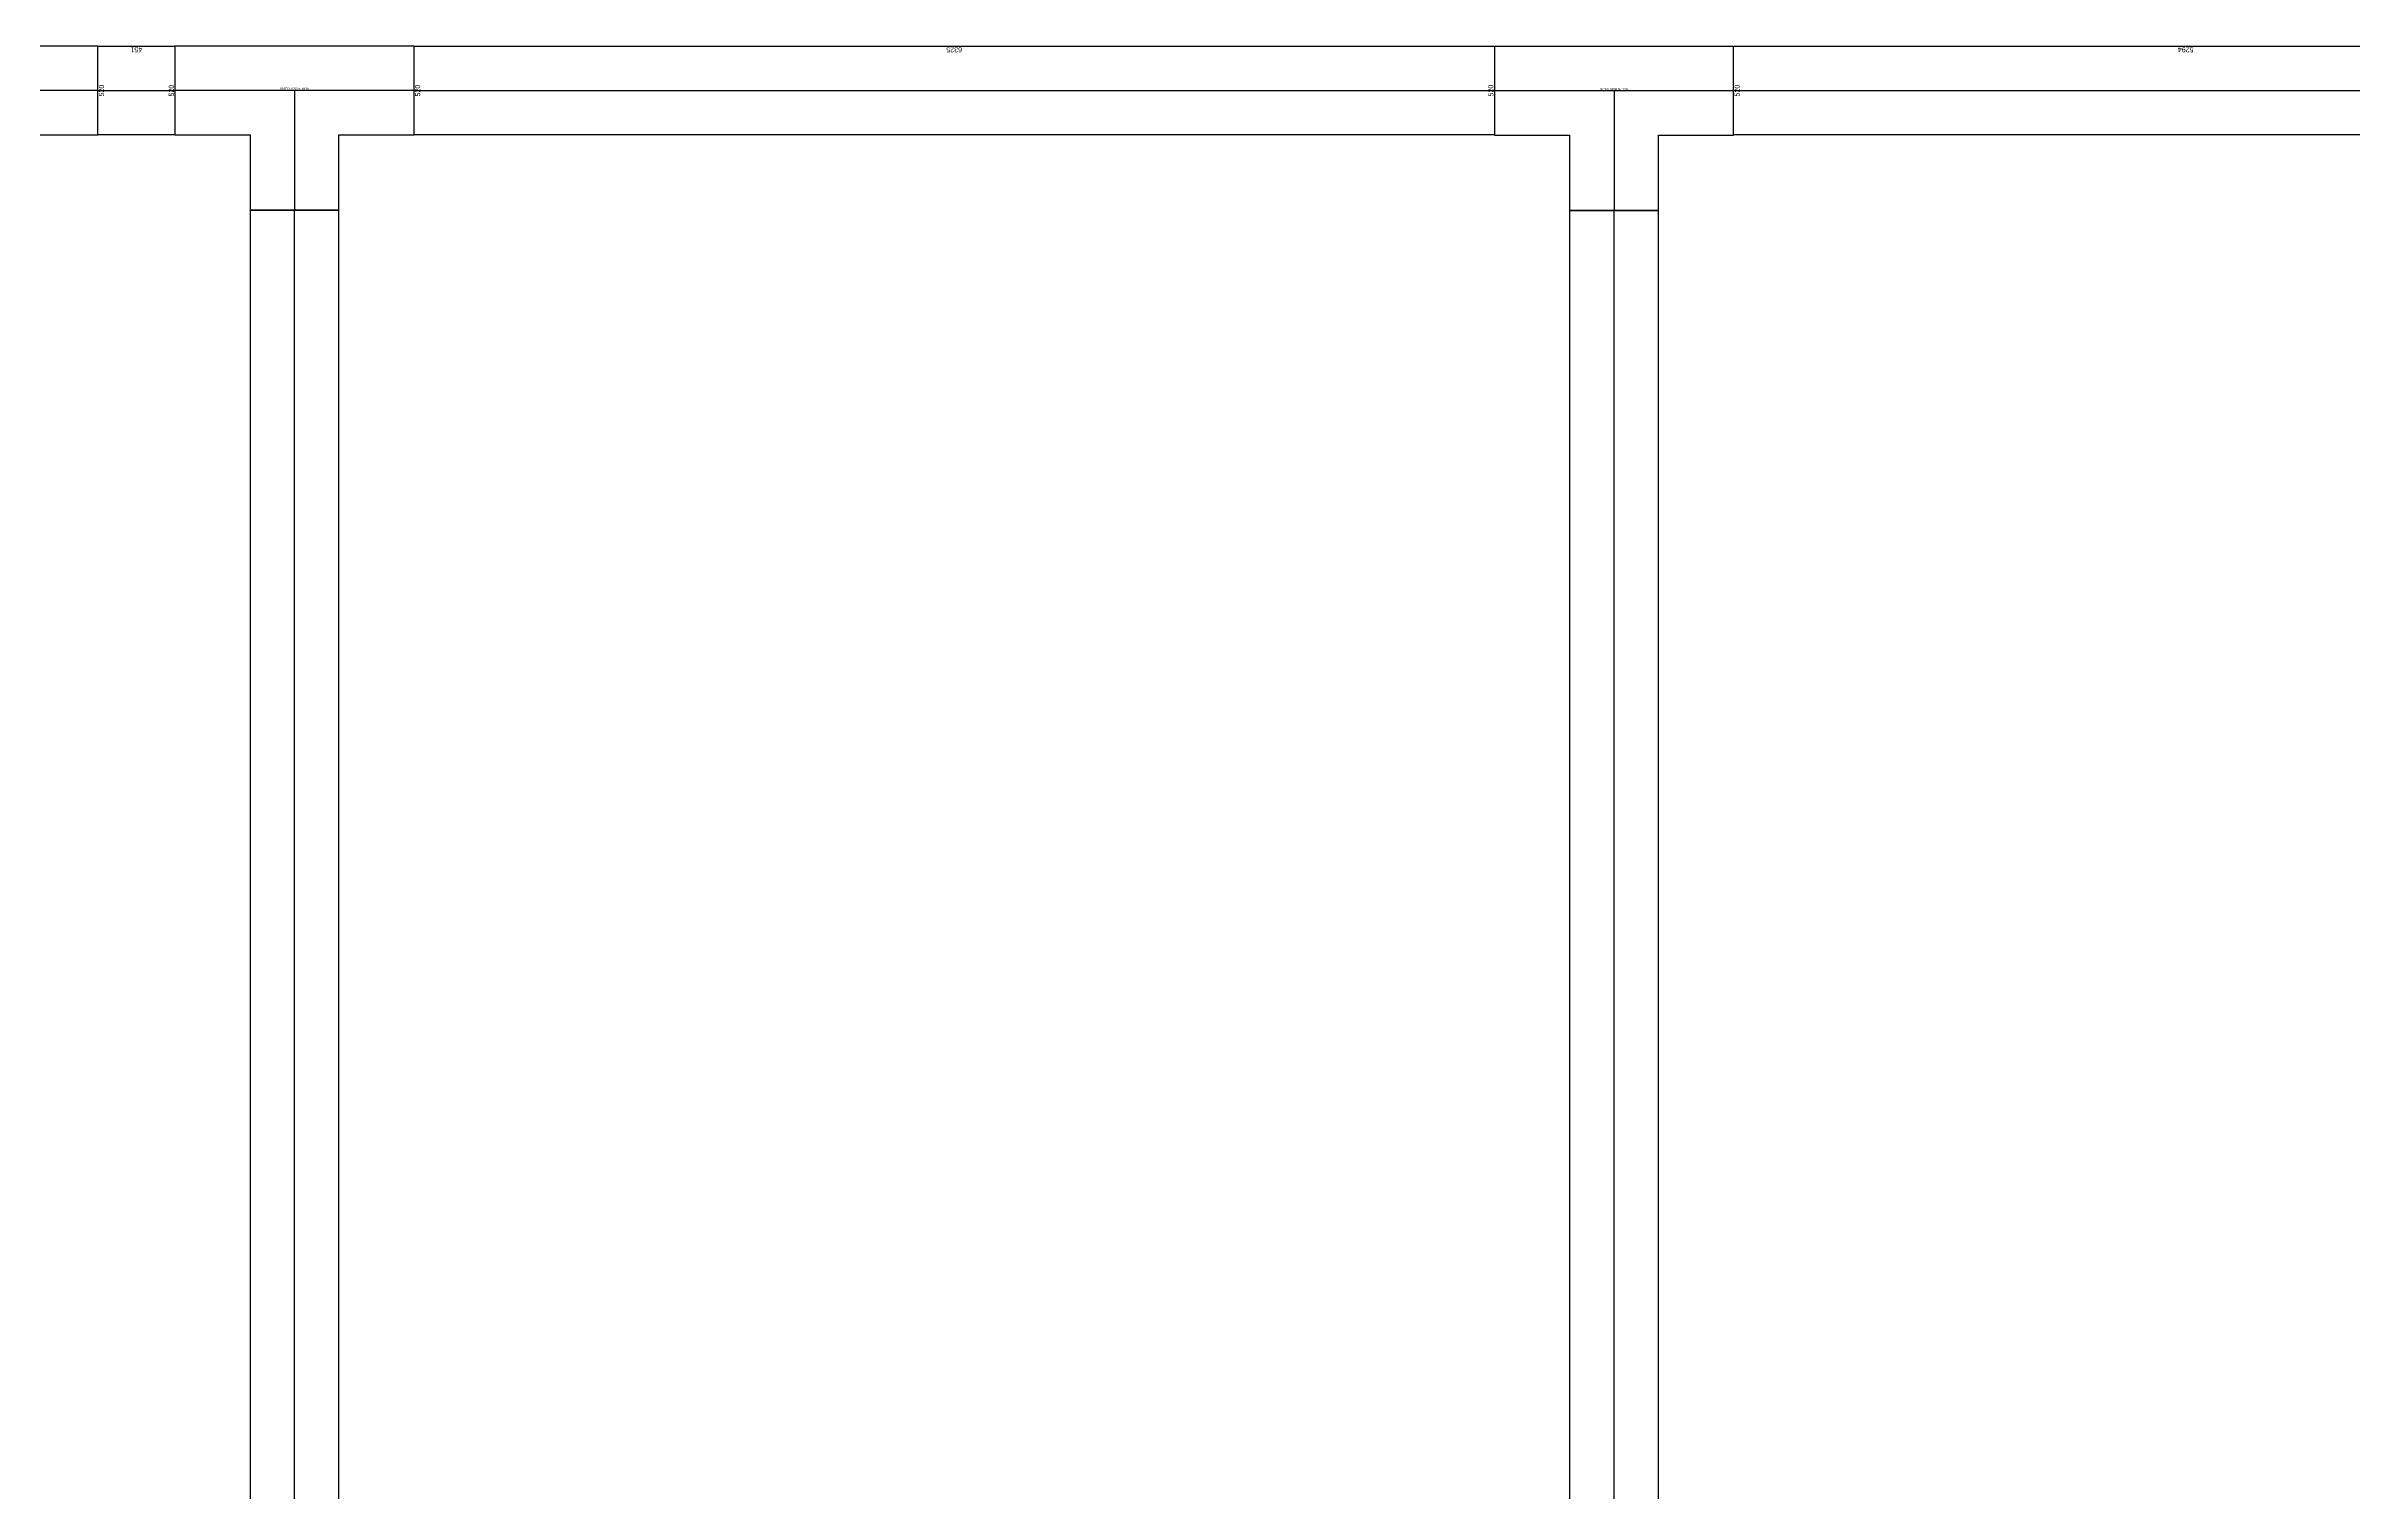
# Model space of a CAD drawing. Header units: millimetres. Extents: x 28486 to 374549, y -351975 to 868946.
# Drawn here: x 308922 to 322432, y 392790 to 401260 of the extents above; entities that cross this region are included whole.
import ezdxf
from ezdxf.enums import TextEntityAlignment as Align

# ---------------------------------------------------------------- set-up
doc = ezdxf.new("R2010")
doc.units = ezdxf.units.MM
doc.header["$LTSCALE"] = 150
doc.layers.get('Defpoints').update_dxf_attribs({"color": 150})
doc.layers.add('-----27 Bus Duct_LV_380-220V_IT BACK UP', color=2, linetype='Continuous')
doc.styles.add('ELEC', font='')
doc.styles.get("Standard").update_dxf_attribs({"font": ''})
doc.styles.get('ELEC').set_extended_font_data('Dotum')
doc.styles.get('Standard').set_extended_font_data('Dotum')
doc.dimstyles.new('전기통신참고용-치수', dxfattribs={"dimscale": 15, "dimtxt": 2, "dimasz": 0, "dimexe": 0, "dimexo": 0, "dimgap": 0.4, "dimtad": 4, "dimdec": 0, "dimzin": 0, "dimdsep": 46, "dimtxsty": 'Standard', "dimblk": 'NONE', "dimcen": 0, "dimse1": 1, "dimse2": 1, "dimsd1": 1, "dimsd2": 1, "dimclrd": 8, "dimclre": 8, "dimclrt": 8, "dimadec": 0, "dimazin": 0, "dimtfac": 1, "dimtdec": 0, "dimtix": 1, "dimtmove": 2, "dimatfit": 0, "dimldrblk": 'NONE', "dimfxl": 2, "dimtolj": 1, "dimtzin": 0, "dimarcsym": 0})

# ---------------------------------------------------------------- blocks, each defined once
blk = doc.blocks.new('*D896')
at = {"layer": 'Defpoints', "color": 0, "transparency": 16777216}
for p in [(0, 10499), (520, 10499), (520, 10499)]:
    blk.add_point(p, dxfattribs=at)
at = {"color": 0, "transparency": 16777216, "insert": (260, 10478), "char_height": 30, "attachment_point": 5}
blk.add_mtext('\\A1;{\\C0;520}', dxfattribs=at)
blk = doc.blocks.new('_None')
blk = doc.blocks.new('*D897')
at = {"layer": 'Defpoints', "color": 0, "transparency": 16777216}
for p in [(520, 10499), (520, 10499), (520, -252)]:
    blk.add_point(p, dxfattribs=at)
at = {"color": 0, "transparency": 16777216, "insert": (499, 5123), "char_height": 30, "attachment_point": 5, "rotation": 90}
blk.add_mtext('\\A1;{\\C0;10751}', dxfattribs=at)
blk = doc.blocks.new('*D898')
at = {"layer": 'Defpoints', "color": 0, "transparency": 16777216}
for p in [(0, -252), (520, -252), (520, -252)]:
    blk.add_point(p, dxfattribs=at)
at = {"color": 0, "transparency": 16777216, "insert": (260, -231), "char_height": 30, "attachment_point": 5}
blk.add_mtext('\\A1;{\\C0;520}', dxfattribs=at)
blk = doc.blocks.new('*U42')
at = {"color": 0}
blk.add_lwpolyline([(-260, -260), (-260, -700), (260, -700), (260, -260), (700, -260), (700, 260), (-700, 260), (-700, -260)], close=True, dxfattribs=at)
at = {"color": 1}
for points in [[(700, 0), (-700, 0)], [(0, 0), (0, -700)]]:
    blk.add_lwpolyline(points, dxfattribs=at)
at = {"color": 0, "style": 'ELEC'}
blk.add_text('BD TEE(HORIZ)-AL 4000A', height=10, dxfattribs=at).set_placement((0, 10), align=Align.MIDDLE)
blk = doc.blocks.new('*D263')
at = {"layer": 'Defpoints', "color": 0, "transparency": 16777216}
for p in [(0, 903), (520, 903), (520, 903)]:
    blk.add_point(p, dxfattribs=at)
at = {"color": 0, "transparency": 16777216, "insert": (260, 882), "char_height": 30, "attachment_point": 5}
blk.add_mtext('\\A1;{\\C0;520}', dxfattribs=at)
blk = doc.blocks.new('*D264')
at = {"layer": 'Defpoints', "color": 0, "transparency": 16777216}
for p in [(520, 903), (520, 903), (520, 452)]:
    blk.add_point(p, dxfattribs=at)
at = {"color": 0, "transparency": 16777216, "insert": (499, 678), "char_height": 30, "attachment_point": 5, "rotation": 90}
blk.add_mtext('\\A1;{\\C0;451}', dxfattribs=at)
blk = doc.blocks.new('*D265')
at = {"layer": 'Defpoints', "color": 0, "transparency": 16777216}
for p in [(0, 452), (520, 452), (520, 452)]:
    blk.add_point(p, dxfattribs=at)
at = {"color": 0, "transparency": 16777216, "insert": (260, 473), "char_height": 30, "attachment_point": 5}
blk.add_mtext('\\A1;{\\C0;520}', dxfattribs=at)
blk = doc.blocks.new('*D318')
at = {"layer": 'Defpoints', "color": 0, "transparency": 16777216}
for p in [(0, 7850), (520, 7850), (520, 7850)]:
    blk.add_point(p, dxfattribs=at)
at = {"color": 0, "transparency": 16777216, "insert": (260, 7829), "char_height": 30, "attachment_point": 5}
blk.add_mtext('\\A1;{\\C0;520}', dxfattribs=at)
blk = doc.blocks.new('*D319')
at = {"layer": 'Defpoints', "color": 0, "transparency": 16777216}
for p in [(520, 7850), (520, 7850), (520, 1525)]:
    blk.add_point(p, dxfattribs=at)
at = {"color": 0, "transparency": 16777216, "insert": (499, 4688), "char_height": 30, "attachment_point": 5, "rotation": 90}
blk.add_mtext('\\A1;{\\C0;6325}', dxfattribs=at)
blk = doc.blocks.new('*D320')
at = {"layer": 'Defpoints', "color": 0, "transparency": 16777216}
for p in [(0, 1525), (520, 1525), (520, 1525)]:
    blk.add_point(p, dxfattribs=at)
at = {"color": 0, "transparency": 16777216, "insert": (260, 1546), "char_height": 30, "attachment_point": 5}
blk.add_mtext('\\A1;{\\C0;520}', dxfattribs=at)
blk = doc.blocks.new('*D2134')
at = {"layer": 'Defpoints', "color": 0, "transparency": 16777216}
for p in [(0, 7125), (520, 7125), (520, 7125)]:
    blk.add_point(p, dxfattribs=at)
at = {"color": 0, "transparency": 16777216, "insert": (260, 7104), "char_height": 30, "attachment_point": 5}
blk.add_mtext('\\A1;{\\C0;520}', dxfattribs=at)
blk = doc.blocks.new('*D2135')
at = {"layer": 'Defpoints', "color": 0, "transparency": 16777216}
for p in [(520, 7125), (520, 7125), (520, 1831)]:
    blk.add_point(p, dxfattribs=at)
at = {"color": 0, "transparency": 16777216, "insert": (499, 4478), "char_height": 30, "attachment_point": 5, "rotation": 90}
blk.add_mtext('\\A1;{\\C0;5294}', dxfattribs=at)
blk = doc.blocks.new('*D2136')
at = {"layer": 'Defpoints', "color": 0, "transparency": 16777216}
for p in [(0, 1831), (520, 1831), (520, 1831)]:
    blk.add_point(p, dxfattribs=at)
at = {"color": 0, "transparency": 16777216, "insert": (260, 1852), "char_height": 30, "attachment_point": 5}
blk.add_mtext('\\A1;{\\C0;520}', dxfattribs=at)
blk = doc.blocks.new('*D892')
at = {"layer": 'Defpoints', "color": 0, "transparency": 16777216}
for p in [(0, 10499), (520, 10499), (520, 10499)]:
    blk.add_point(p, dxfattribs=at)
at = {"color": 0, "transparency": 16777216, "insert": (260, 10478), "char_height": 30, "attachment_point": 5}
blk.add_mtext('\\A1;{\\C0;520}', dxfattribs=at)
blk = doc.blocks.new('*D893')
at = {"layer": 'Defpoints', "color": 0, "transparency": 16777216}
for p in [(520, 10499), (520, 10499), (520, -251)]:
    blk.add_point(p, dxfattribs=at)
at = {"color": 0, "transparency": 16777216, "insert": (499, 5124), "char_height": 30, "attachment_point": 5, "rotation": 90}
blk.add_mtext('\\A1;{\\C0;10750}', dxfattribs=at)
blk = doc.blocks.new('*D894')
at = {"layer": 'Defpoints', "color": 0, "transparency": 16777216}
for p in [(0, -251), (520, -251), (520, -251)]:
    blk.add_point(p, dxfattribs=at)
at = {"color": 0, "transparency": 16777216, "insert": (260, -230), "char_height": 30, "attachment_point": 5}
blk.add_mtext('\\A1;{\\C0;520}', dxfattribs=at)
blk = doc.blocks.new('*U895')
at = {"color": 1}
blk.add_line((260, 10499.1), (260, -252.2), dxfattribs=at)
at = {"color": 0}
blk.add_lwpolyline([(520, -252.2), (0, -252.2), (0, 10499.1), (520, 10499.1)], close=True, dxfattribs=at)
for base, p1, p2, override, picture, middle in [((520, 10499.1), (0, 10499.1), (520, 10499.1), {"dimtxsty": 'Standard', "dimclrd": 0, "dimclre": 0, "dimclrt": 0}, '*D896', (260, 10478.1)), ((520, -252.2), (0, -252.2), (520, -252.2), {"dimtad": 1, "dimtxsty": 'Standard', "dimclrd": 0, "dimclre": 0, "dimclrt": 0}, '*D898', (260, -231.2))]:
    dim = blk.add_linear_dim(base=base, p1=p1, p2=p2, text='{\\C0;<>}', dimstyle='전기통신참고용-치수', override=override, dxfattribs=at)
    dim.commit()
    dim.dimension.update_dxf_attribs({"geometry": picture, "text_midpoint": middle})
dim = blk.add_linear_dim(base=(520, 10499.1), p1=(520, -252.2), p2=(520, 10499.1), angle=90, text='{\\C0;<>}', dimstyle='전기통신참고용-치수', override={"dimtad": 1, "dimtxsty": 'Standard', "dimclrd": 0, "dimclre": 0, "dimclrt": 0}, dxfattribs=at)
dim.commit()
dim.dimension.update_dxf_attribs({"geometry": '*D897', "text_midpoint": (499, 5123.5)})
blk = doc.blocks.new('*U262')
at = {"color": 1}
blk.add_line((260, 903.3), (260, 452.3), dxfattribs=at)
at = {"color": 0}
blk.add_lwpolyline([(520, 452.3), (0, 452.3), (0, 903.3), (520, 903.3)], close=True, dxfattribs=at)
for base, p1, p2, override, picture, middle in [((520, 903.3), (0, 903.3), (520, 903.3), {"dimtxsty": 'Standard', "dimclrd": 0, "dimclre": 0, "dimclrt": 0}, '*D263', (260, 882.2)), ((520, 452.3), (0, 452.3), (520, 452.3), {"dimtad": 1, "dimtxsty": 'Standard', "dimclrd": 0, "dimclre": 0, "dimclrt": 0}, '*D265', (260, 473.3))]:
    dim = blk.add_linear_dim(base=base, p1=p1, p2=p2, text='{\\C0;<>}', dimstyle='전기통신참고용-치수', override=override, dxfattribs=at)
    dim.commit()
    dim.dimension.update_dxf_attribs({"geometry": picture, "text_midpoint": middle})
dim = blk.add_linear_dim(base=(520, 903.3), p1=(520, 452.3), p2=(520, 903.3), angle=90, text='{\\C0;<>}', dimstyle='전기통신참고용-치수', override={"dimtad": 1, "dimtxsty": 'Standard', "dimclrd": 0, "dimclre": 0, "dimclrt": 0}, dxfattribs=at)
dim.commit()
dim.dimension.update_dxf_attribs({"geometry": '*D264', "text_midpoint": (499, 677.8)})
blk = doc.blocks.new('*U317')
at = {"color": 1}
blk.add_line((260, 7850.3), (260, 1525), dxfattribs=at)
at = {"color": 0}
blk.add_lwpolyline([(520, 1525), (0, 1525), (0, 7850.3), (520, 7850.3)], close=True, dxfattribs=at)
for base, p1, p2, override, picture, middle in [((520, 7850.3), (0, 7850.3), (520, 7850.3), {"dimtxsty": 'Standard', "dimclrd": 0, "dimclre": 0, "dimclrt": 0}, '*D318', (260, 7829.2)), ((520, 1525), (0, 1525), (520, 1525), {"dimtad": 1, "dimtxsty": 'Standard', "dimclrd": 0, "dimclre": 0, "dimclrt": 0}, '*D320', (260, 1546))]:
    dim = blk.add_linear_dim(base=base, p1=p1, p2=p2, text='{\\C0;<>}', dimstyle='전기통신참고용-치수', override=override, dxfattribs=at)
    dim.commit()
    dim.dimension.update_dxf_attribs({"geometry": picture, "text_midpoint": middle})
dim = blk.add_linear_dim(base=(520, 7850.3), p1=(520, 1525), p2=(520, 7850.3), angle=90, text='{\\C0;<>}', dimstyle='전기통신참고용-치수', override={"dimtad": 1, "dimtxsty": 'Standard', "dimclrd": 0, "dimclre": 0, "dimclrt": 0}, dxfattribs=at)
dim.commit()
dim.dimension.update_dxf_attribs({"geometry": '*D319', "text_midpoint": (499, 4687.6)})
blk = doc.blocks.new('*U2133')
at = {"color": 1}
blk.add_line((260, 7125), (260, 1830.8), dxfattribs=at)
at = {"color": 0}
blk.add_lwpolyline([(520, 1830.8), (0, 1830.8), (0, 7125), (520, 7125)], close=True, dxfattribs=at)
for base, p1, p2, override, picture, middle in [((520, 7125), (0, 7125), (520, 7125), {"dimtxsty": 'Standard', "dimclrd": 0, "dimclre": 0, "dimclrt": 0}, '*D2134', (260, 7104)), ((520, 1830.8), (0, 1830.8), (520, 1830.8), {"dimtad": 1, "dimtxsty": 'Standard', "dimclrd": 0, "dimclre": 0, "dimclrt": 0}, '*D2136', (260, 1851.8))]:
    dim = blk.add_linear_dim(base=base, p1=p1, p2=p2, text='{\\C0;<>}', dimstyle='전기통신참고용-치수', override=override, dxfattribs=at)
    dim.commit()
    dim.dimension.update_dxf_attribs({"geometry": picture, "text_midpoint": middle})
dim = blk.add_linear_dim(base=(520, 7125), p1=(520, 1830.8), p2=(520, 7125), angle=90, text='{\\C0;<>}', dimstyle='전기통신참고용-치수', override={"dimtad": 1, "dimtxsty": 'Standard', "dimclrd": 0, "dimclre": 0, "dimclrt": 0}, dxfattribs=at)
dim.commit()
dim.dimension.update_dxf_attribs({"geometry": '*D2135', "text_midpoint": (499, 4477.9)})
blk = doc.blocks.new('*U891')
at = {"color": 1}
blk.add_line((260, 10499.1), (260, -250.6), dxfattribs=at)
at = {"color": 0}
blk.add_lwpolyline([(520, -250.6), (0, -250.6), (0, 10499.1), (520, 10499.1)], close=True, dxfattribs=at)
for base, p1, p2, override, picture, middle in [((520, 10499.1), (0, 10499.1), (520, 10499.1), {"dimtxsty": 'Standard', "dimclrd": 0, "dimclre": 0, "dimclrt": 0}, '*D892', (260, 10478.1)), ((520, -250.6), (0, -250.6), (520, -250.6), {"dimtad": 1, "dimtxsty": 'Standard', "dimclrd": 0, "dimclre": 0, "dimclrt": 0}, '*D894', (260, -229.6))]:
    dim = blk.add_linear_dim(base=base, p1=p1, p2=p2, text='{\\C0;<>}', dimstyle='전기통신참고용-치수', override=override, dxfattribs=at)
    dim.commit()
    dim.dimension.update_dxf_attribs({"geometry": picture, "text_midpoint": middle})
dim = blk.add_linear_dim(base=(520, 10499.1), p1=(520, -250.6), p2=(520, 10499.1), angle=90, text='{\\C0;<>}', dimstyle='전기통신참고용-치수', override={"dimtad": 1, "dimtxsty": 'Standard', "dimclrd": 0, "dimclre": 0, "dimclrt": 0}, dxfattribs=at)
dim.commit()
dim.dimension.update_dxf_attribs({"geometry": '*D893', "text_midpoint": (499, 5124.3)})

msp = doc.modelspace()

# ---------------------------------------------------------------- block references
at = {"layer": '-----27 Bus Duct_LV_380-220V_IT BACK UP'}
for p in [(308524, 401000, 0), (310376, 401000, 0), (318101, 400998)]:
    msp.add_blockref('*U42', p, dxfattribs=at)
at = {"layer": '-----27 Bus Duct_LV_380-220V_IT BACK UP', "rotation": 89.99999999999999}
for name, p in [('*U262', (310128, 400740)), ('*U317', (318926, 400740)), ('*U2133', (325926, 400740))]:
    msp.add_blockref(name, p, dxfattribs=at)
at = {"layer": '-----27 Bus Duct_LV_380-220V_IT BACK UP', "xscale": -1, "rotation": 180}
for name, p in [('*U895', (310116, 400048, 0)), ('*U891', (317841, 400048, 0))]:
    msp.add_blockref(name, p, dxfattribs=at)

doc.saveas('drawing.dxf')
